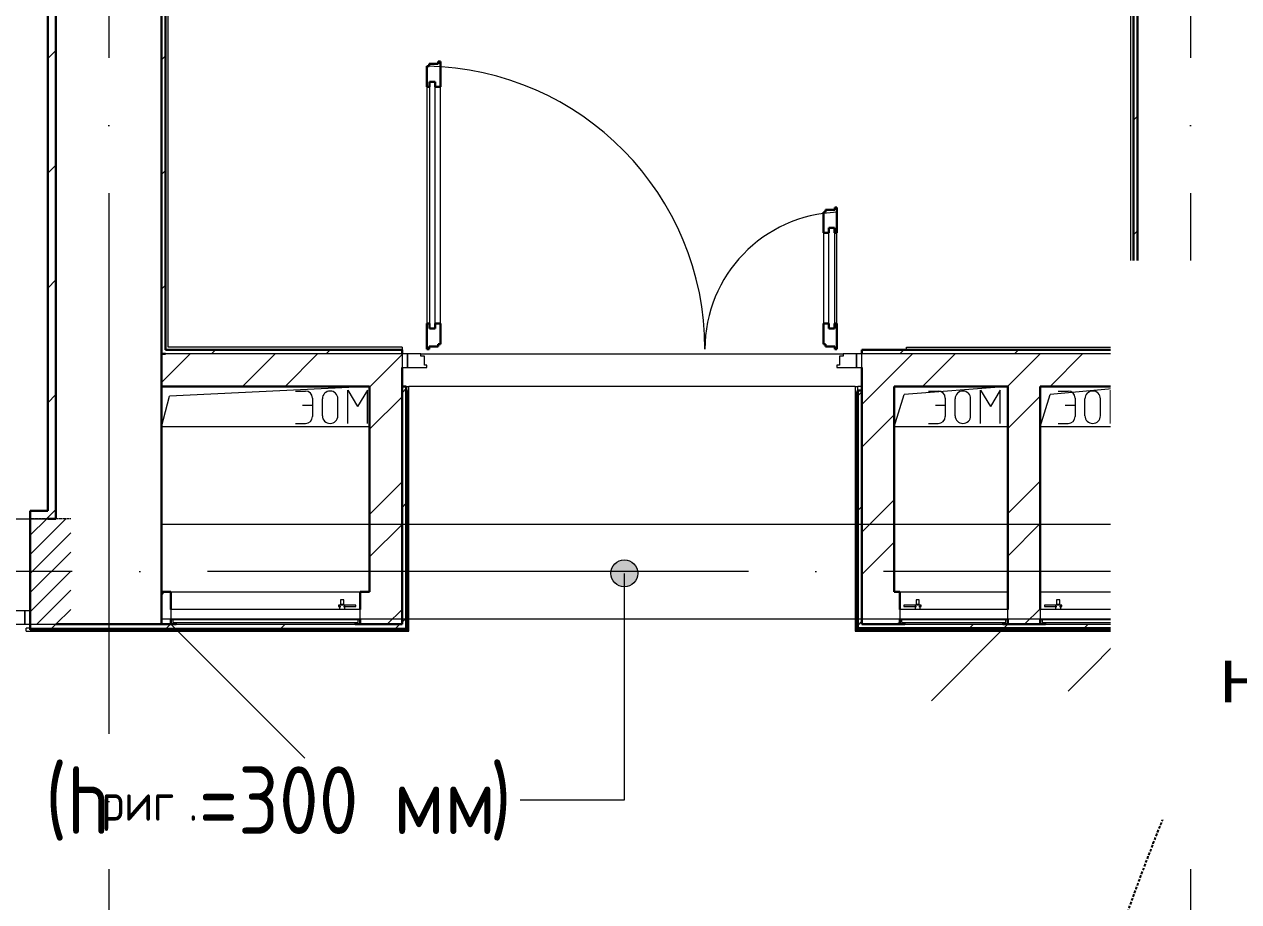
# Model space of a CAD drawing. Header units: millimetres. Extents: x -695119 to 412940, y -249585 to 622758.
# Drawn here: x -820 to 3671, y 68414 to 71659 of the extents above; entities that cross this region are included whole.
import ezdxf
from ezdxf import colors
from ezdxf.entities.mleader import LeaderData, LeaderLine
from ezdxf.math import Vec2, Vec3

# ---------------------------------------------------------------- set-up
doc = ezdxf.new("R2010")
doc.units = ezdxf.units.MM
for name, pattern in [('ADSK_Линия сетки', [25, 20, -2.5, 0, -2.5]), ('ADSK_Сверху', [450, 300, -150]), ('ADSK_Штриховая_ш2 п1_5', [4.5, 3, -1.5]), ('DASH', [0.75, 0.5, -0.25])]:
    doc.linetypes.add(name, pattern=pattern)
doc.layers.add('_19D-Телекоммуникационные шкафы', color=7, linetype='Continuous')
for name, color, linetype, lineweight in [('_СС_КНС-Внешние связи', 250, 'Continuous', 30), ('Аннотация', 252, 'Continuous', 18), ('Двери', 8, 'Continuous', 9), ('Линии', 7, 'Continuous', 9), ('Оборудование', 8, 'Continuous', 18), ('Ограждение', 8, 'Continuous', 9), ('Оси', 252, 'Continuous', 9), ('Перекрытие', 252, 'Continuous', 18), ('Стены внутренние', 252, 'Continuous', 18), ('Стены наружные', 252, 'Continuous', 18), ('Стены штриховка', 7, 'Continuous', 9)]:
    doc.layers.add(name, color=color, linetype=linetype, lineweight=lineweight)
doc.layers.add('Двери открывание', color=7, linetype='Continuous', lineweight=9, true_color=0xc0c0c0)
doc.styles.add('GOST Common_3', font='', dxfattribs={"height": 3.5})
doc.styles.add('GOST Common_5', font='', dxfattribs={"width": 0.9, "height": 200})
doc.styles.add('Mipgost_5', font='', dxfattribs={"height": 250})
doc.styles.get('GOST Common_3').set_extended_font_data('GOST type B')
doc.styles.get('GOST Common_5').set_extended_font_data('GOST type B')
doc.styles.get('Mipgost_5').set_extended_font_data('Mipgost')
pattern_1 = [(0, (-32121.8, 98), (0, 600), []), (90, (-32121.8, 98), (-600, 4e-14), [])]

# ---------------------------------------------------------------- blocks, each defined once
blk = doc.blocks.new('1 этаж')
at = {"layer": 'Аннотация', "lineweight": 9, "true_color": 0x636466}
h = blk.add_hatch(color=251, dxfattribs=at)
edge = h.paths.add_edge_path()
edge.add_arc((-43551, -11548.5), 50, 0, 360)
at = {"layer": 'Двери', "lineweight": 18, "true_color": 0x636466}
h = blk.add_hatch(dxfattribs=at)
h.set_pattern_fill('FP_2', color=251, angle=180, style=0, pattern_type=2)
h.set_pattern_definition([(225, (-46187.8, -11541.73), (35.3553, -35.3553), [])])
h.paths.add_polyline_path([(-45597.8, -11736.7), (-45597.8, -11346.7), (-45747.8, -11346.7), (-45747.8, -11736.7)])
h.paths.add_polyline_path([(-47027.8, -11736.7), (-46877.8, -11736.7), (-46877.8, -11346.7), (-47027.8, -11346.7)])
at = {"layer": 'Ограждение', "true_color": 0x636466}
h = blk.add_hatch(dxfattribs=at)
h.set_pattern_fill('FP_25', color=251, style=0, pattern_type=2)
h.set_pattern_definition(pattern_1)
h.paths.add_polyline_path([(-44347.8, -11761.7), (-44347.8, -10856.7), (-44357.8, -10856.7), (-44357.8, -10871.7), (-44352.8, -10871.7), (-44352.8, -11756.7)])
h = blk.add_hatch(dxfattribs=at)
h.set_pattern_fill('FP_25', color=251, style=0, pattern_type=2)
h.set_pattern_definition(pattern_1)
h.paths.add_polyline_path([(-42697.8, -11761.7), (-42692.8, -11756.7), (-42692.8, -10876.7), (-42687.8, -10876.7), (-42688.1, -10856.7), (-42697.8, -10856.7), (-42697.8, -11756.7)])
h = blk.add_hatch(dxfattribs=at)
h.set_pattern_fill('FP_26', color=251, style=0, pattern_type=2)
h.set_pattern_definition(pattern_1)
h.paths.add_polyline_path([(-44347.8, -11761.7), (-44352.8, -11756.7), (-45747.8, -11756.7), (-45747.8, -11751.7), (-45762.8, -11751.7), (-45762.8, -11761.7), (-44352.8, -11761.7)])
h = blk.add_hatch(dxfattribs=at)
h.set_pattern_fill('FP_26', color=251, style=0, pattern_type=2)
h.set_pattern_definition(pattern_1)
h.paths.add_polyline_path([(-40735.3, -11761.7), (-40720.3, -11761.7), (-40720.3, -11751.7), (-40735.3, -11751.7), (-40735.3, -11756.7), (-42692.8, -11756.7), (-42697.8, -11761.7), (-40937.5, -11761.7)])
at = {"color": 251, "lineweight": 18, "true_color": 0x636466}
for p, q in [((-44492.8, -10856.7), (-45232.3, -10893.5)), ((-42132.8, -10856.7), (-42516.8, -10886.7)), ((-41652.8, -10856.7), (-41976.8, -10886.7)), ((-45262.8, -11006.7), (-45232.3, -10893.5)), ((-44766.8, -10874), (-44730.3, -10874)), ((-44704.2, -10900.1), (-44704.2, -10967.9)), ((-44667.7, -10965.3), (-44667.7, -10902.7)), ((-44610.3, -10965.3), (-44610.3, -10902.7)), ((-44573.8, -10871.4), (-44537.2, -10931.4)), ((-44573.8, -10994), (-44573.8, -10871.4)), ((-44500.7, -10871.4), (-44537.2, -10931.4)), ((-44500.7, -10994), (-44500.7, -10871.4)), ((-42552.8, -11006.7), (-42516.8, -10886.7)), ((-42426.8, -10874), (-42390.3, -10874)), ((-42364.2, -10900.1), (-42364.2, -10967.9)), ((-42327.7, -10965.3), (-42327.7, -10902.7)), ((-42270.3, -10965.3), (-42270.3, -10902.7)), ((-42233.8, -10871.4), (-42197.2, -10931.4)), ((-42233.8, -10994), (-42233.8, -10871.4)), ((-42160.7, -10871.4), (-42197.2, -10931.4)), ((-42160.7, -10994), (-42160.7, -10871.4)), ((-42012.8, -11006.7), (-41976.8, -10886.7)), ((-41946.8, -10874), (-41910.3, -10874)), ((-41884.2, -10900.1), (-41884.2, -10967.9)), ((-41847.7, -10965.3), (-41847.7, -10902.7)), ((-41790.3, -10965.3), (-41790.3, -10902.7)), ((-41753.8, -10871.4), (-41717.2, -10931.4)), ((-41753.8, -10994), (-41753.8, -10871.4)), ((-41680.7, -10871.4), (-41717.2, -10931.4)), ((-41680.7, -10994), (-41680.7, -10871.4)), ((-44740.7, -10926.2), (-44704.2, -10926.2)), ((-42400.7, -10926.2), (-42364.2, -10926.2)), ((-41920.7, -10926.2), (-41884.2, -10926.2)), ((-44766.8, -10994), (-44730.3, -10994)), ((-42426.8, -10994), (-42390.3, -10994)), ((-41946.8, -10994), (-41910.3, -10994)), ((-44492.8, -11006.7), (-45262.8, -11006.7)), ((-42132.8, -11006.7), (-42552.8, -11006.7)), ((-41652.8, -11006.7), (-42012.8, -11006.7))]:
    blk.add_line(p, q, dxfattribs=at)
for centre, radius, start, end in [((-44730.3, -10900.1), 26.1, 0, 90), ((-44639, -10902.7), 28.7, 0, 180), ((-42390.3, -10900.1), 26.1, 0, 90), ((-42299, -10902.7), 28.7, 0, 180), ((-41910.3, -10900.1), 26.1, 0, 90), ((-41819, -10902.7), 28.7, 0, 180), ((-44730.3, -10967.9), 26.1, 270, 0), ((-44639, -10965.3), 28.7, 180, 0), ((-42390.3, -10967.9), 26.1, 270, 0), ((-42299, -10965.3), 28.7, 180, 0), ((-41910.3, -10967.9), 26.1, 270, 0), ((-41819, -10965.3), 28.7, 180, 0)]:
    blk.add_arc(centre, radius, start, end, dxfattribs=at)
at = {"layer": 'Аннотация', "color": 251, "lineweight": 9, "true_color": 0x636466}
for p, q in [((-43551, -11548.5), (-43551, -12387.4)), ((-43929.4, -12387.4), (-43935.6, -12387.4)), ((-43551, -12387.4), (-43929.4, -12387.4))]:
    blk.add_line(p, q, dxfattribs=at)
blk.add_circle((-43551, -11548.5), 50, dxfattribs=at)
at = {"layer": 'Двери', "color": 251, "lineweight": 30, "true_color": 0x636466}
for p, q in [((-44230.8, -9654.7), (-44238.8, -9654.7)), ((-44238.8, -9654.7), (-44238.8, -9663.7)), ((-44230.8, -9748.7), (-44230.8, -9654.7)), ((-44272.8, -9672.7), (-44280.8, -9672.7)), ((-44280.8, -9672.7), (-44280.8, -9748.7)), ((-44238.8, -9663.7), (-44272.8, -9663.7)), ((-44272.8, -9663.7), (-44272.8, -9672.7)), ((-44271.8, -9730.7), (-44271.8, -9748.7)), ((-44250.8, -9730.7), (-44271.8, -9730.7)), ((-44250.8, -9748.7), (-44250.8, -9730.7)), ((-44271.8, -9748.7), (-44280.8, -9748.7)), ((-44230.8, -9748.7), (-44250.8, -9748.7)), ((-42806.8, -10212.7), (-42814.8, -10212.7)), ((-42814.8, -10212.7), (-42814.8, -10288.7)), ((-42772.8, -10203.7), (-42806.8, -10203.7)), ((-42806.8, -10203.7), (-42806.8, -10212.7)), ((-42764.8, -10194.7), (-42772.8, -10194.7)), ((-42772.8, -10194.7), (-42772.8, -10203.7)), ((-42764.8, -10288.7), (-42764.8, -10194.7)), ((-42794.8, -10288.7), (-42794.8, -10270.7)), ((-42794.8, -10270.7), (-42773.8, -10270.7)), ((-42773.8, -10270.7), (-42773.8, -10288.7)), ((-42814.8, -10288.7), (-42794.8, -10288.7)), ((-42773.8, -10288.7), (-42764.8, -10288.7)), ((-44280.8, -10624.7), (-44280.8, -10718.7)), ((-44271.8, -10624.7), (-44280.8, -10624.7)), ((-44271.8, -10642.7), (-44271.8, -10624.7)), ((-44250.8, -10642.7), (-44271.8, -10642.7)), ((-44250.8, -10624.7), (-44250.8, -10642.7)), ((-44230.8, -10624.7), (-44250.8, -10624.7)), ((-44230.8, -10700.7), (-44230.8, -10624.7)), ((-42814.8, -10624.7), (-42814.8, -10700.7)), ((-42814.8, -10624.7), (-42794.8, -10624.7)), ((-42794.8, -10624.7), (-42794.8, -10642.7)), ((-42794.8, -10642.7), (-42773.8, -10642.7)), ((-42773.8, -10624.7), (-42764.8, -10624.7)), ((-42773.8, -10642.7), (-42773.8, -10624.7)), ((-42764.8, -10718.7), (-42764.8, -10624.7)), ((-44280.8, -10718.7), (-44272.8, -10718.7)), ((-44272.8, -10718.7), (-44272.8, -10709.7)), ((-44272.8, -10709.7), (-44238.8, -10709.7)), ((-44238.8, -10709.7), (-44238.8, -10700.7)), ((-44238.8, -10700.7), (-44230.8, -10700.7)), ((-42814.8, -10700.7), (-42806.8, -10700.7)), ((-42806.8, -10700.7), (-42806.8, -10709.7)), ((-42806.8, -10709.7), (-42772.8, -10709.7)), ((-42772.8, -10709.7), (-42772.8, -10718.7)), ((-42772.8, -10718.7), (-42764.8, -10718.7))]:
    blk.add_line(p, q, dxfattribs=at)
at = {"layer": 'Двери', "color": 251, "true_color": 0x636466}
for p, q in [((-44271.8, -9730.7), (-44271.8, -10642.7)), ((-44250.8, -9730.7), (-44271.8, -9730.7)), ((-44250.8, -10642.7), (-44250.8, -9730.7)), ((-44280.8, -9748.7), (-44280.8, -10624.7)), ((-44230.8, -10624.7), (-44230.8, -9748.7)), ((-42794.8, -10642.7), (-42794.8, -10270.7)), ((-42794.8, -10270.7), (-42773.8, -10270.7)), ((-42773.8, -10270.7), (-42773.8, -10642.7)), ((-42814.8, -10288.7), (-42814.8, -10624.7)), ((-42764.8, -10624.7), (-42764.8, -10288.7)), ((-44271.8, -10642.7), (-44250.8, -10642.7)), ((-42773.8, -10642.7), (-42794.8, -10642.7)), ((-44372.8, -10736.7), (-44372.8, -10786.7)), ((-44352.8, -10736.7), (-44372.8, -10736.7)), ((-44352.8, -10786.7), (-44352.8, -10736.7)), ((-44303.8, -10736.7), (-44352.8, -10736.7)), ((-44352.8, -10736.7), (-44352.8, -10786.7)), ((-44303.8, -10744.7), (-44303.8, -10736.7)), ((-44289.8, -10744.7), (-44303.8, -10744.7)), ((-44289.8, -10778.7), (-44289.8, -10744.7)), ((-42741.8, -10744.7), (-42755.8, -10744.7)), ((-42755.8, -10744.7), (-42755.8, -10778.7)), ((-42741.8, -10736.7), (-42741.8, -10744.7)), ((-42692.8, -10736.7), (-42741.8, -10736.7)), ((-42672.8, -10736.7), (-42692.8, -10736.7)), ((-42692.8, -10736.7), (-42692.8, -10786.7)), ((-42692.8, -10786.7), (-42692.8, -10736.7)), ((-42672.8, -10786.7), (-42672.8, -10736.7)), ((-44372.8, -10786.7), (-44352.8, -10786.7)), ((-44352.8, -10786.7), (-44280.8, -10786.7)), ((-44280.8, -10778.7), (-44289.8, -10778.7)), ((-44280.8, -10786.7), (-44280.8, -10778.7)), ((-42755.8, -10778.7), (-42764.8, -10778.7)), ((-42764.8, -10778.7), (-42764.8, -10786.7)), ((-42764.8, -10786.7), (-42692.8, -10786.7)), ((-42692.8, -10786.7), (-42672.8, -10786.7)), ((-45767.8, -11686.7), (-45831.8, -11686.7)), ((-45747.8, -11686.7), (-45767.8, -11686.7)), ((-45767.8, -11686.7), (-45767.8, -11736.7)), ((-45767.8, -11736.7), (-45767.8, -11686.7)), ((-45747.8, -11736.7), (-45747.8, -11686.7)), ((-45808.8, -11736.7), (-45767.8, -11736.7)), ((-45767.8, -11736.7), (-45747.8, -11736.7))]:
    blk.add_line(p, q, dxfattribs=at)
at = {"layer": 'Двери', "color": 251, "linetype": 'ADSK_Штриховая_ш2 п1_5', "true_color": 0x636466}
for p, q in [((-45597.8, -11346.7), (-45747.8, -11346.7)), ((-45747.8, -11346.7), (-45747.8, -11736.7)), ((-45747.8, -11736.7), (-45597.8, -11736.7))]:
    blk.add_line(p, q, dxfattribs=at)
at = {"layer": 'Двери открывание', "color": 251, "true_color": 0x636466}
for centre, radius, start, end in [((-44298.8, -10718.7), 1046, 0, 89.014), ((-42746.8, -10718.7), 506, 92.0386, 180)]:
    blk.add_arc(centre, radius, start, end, dxfattribs=at)
at = {"layer": 'Линии', "color": 251, "linetype": 'ADSK_Сверху', "ltscale": 100, "true_color": 0x636466}
for p, q in [((-45262.8, -11366.7), (-41652.8, -11366.7)), ((-45262.8, -11716.7), (-41652.8, -11716.7))]:
    blk.add_line(p, q, dxfattribs=at)
at = {"layer": 'Оборудование', "color": 251, "true_color": 0x636466}
for p, q in [((-44599.1, -11666.4), (-44607.4, -11666.4)), ((-44607.4, -11666.4), (-44607.4, -11671.4)), ((-44607.4, -11671.4), (-44599.1, -11671.4)), ((-44604, -11665.8), (-44604, -11681.7)), ((-44584.7, -11665.8), (-44604, -11665.8)), ((-44600.4, -11663.9), (-44602.4, -11665.8)), ((-44600.4, -11646.4), (-44600.4, -11663.9)), ((-44588.2, -11646.4), (-44600.4, -11646.4)), ((-44588.2, -11663.9), (-44600.4, -11663.9)), ((-44543.7, -11666.4), (-44589.5, -11666.4)), ((-44589.5, -11671.4), (-44543.7, -11671.4)), ((-44588.2, -11663.9), (-44588.2, -11646.4)), ((-44586.2, -11665.8), (-44588.2, -11663.9)), ((-44584.7, -11681.7), (-44584.7, -11665.8)), ((-44543.7, -11671.4), (-44543.7, -11666.4)), ((-42517, -11666.4), (-42517, -11671.4)), ((-42471.1, -11666.4), (-42517, -11666.4)), ((-42517, -11671.4), (-42471.1, -11671.4)), ((-42476, -11665.8), (-42476, -11681.7)), ((-42456.7, -11665.8), (-42476, -11665.8)), ((-42472.4, -11663.9), (-42474.4, -11665.8)), ((-42472.4, -11646.4), (-42472.4, -11663.9)), ((-42460.2, -11646.4), (-42472.4, -11646.4)), ((-42460.2, -11663.9), (-42472.4, -11663.9)), ((-42453.2, -11666.4), (-42461.5, -11666.4)), ((-42461.5, -11671.4), (-42453.2, -11671.4)), ((-42460.2, -11663.9), (-42460.2, -11646.4)), ((-42458.2, -11665.8), (-42460.2, -11663.9)), ((-42456.7, -11681.7), (-42456.7, -11665.8)), ((-42453.2, -11671.4), (-42453.2, -11666.4)), ((-41997, -11666.4), (-41997, -11671.4)), ((-41951.1, -11666.4), (-41997, -11666.4)), ((-41997, -11671.4), (-41951.1, -11671.4)), ((-41956, -11665.8), (-41956, -11681.7)), ((-41936.7, -11665.8), (-41956, -11665.8)), ((-41952.4, -11663.9), (-41954.4, -11665.8)), ((-41952.4, -11646.4), (-41952.4, -11663.9)), ((-41940.2, -11646.4), (-41952.4, -11646.4)), ((-41940.2, -11663.9), (-41952.4, -11663.9)), ((-41933.2, -11666.4), (-41941.5, -11666.4)), ((-41941.5, -11671.4), (-41933.2, -11671.4)), ((-41940.2, -11663.9), (-41940.2, -11646.4)), ((-41938.2, -11665.8), (-41940.2, -11663.9)), ((-41936.7, -11681.7), (-41936.7, -11665.8)), ((-41933.2, -11671.4), (-41933.2, -11666.4)), ((-45227.8, -11681.7), (-45227.8, -11718.1)), ((-44527.8, -11681.7), (-45227.8, -11681.7)), ((-45226.9, -11719), (-44528.7, -11719)), ((-45220.8, -11719), (-45220.8, -11728.8)), ((-44534.8, -11728.8), (-44534.8, -11719)), ((-44527.8, -11718.1), (-44527.8, -11681.7)), ((-42532.8, -11681.7), (-42532.8, -11718.1)), ((-42132.8, -11681.7), (-42532.8, -11681.7)), ((-42531.9, -11719), (-42133.7, -11719)), ((-42525.8, -11719), (-42525.8, -11728.8)), ((-42139.8, -11728.8), (-42139.8, -11719)), ((-42132.8, -11718.1), (-42132.8, -11681.7)), ((-42012.8, -11681.7), (-42012.8, -11718.1)), ((-41662.8, -11681.7), (-42012.8, -11681.7)), ((-42011.9, -11719), (-41663.7, -11719)), ((-42005.8, -11719), (-42005.8, -11728.8)), ((-41669.8, -11728.8), (-41669.8, -11719)), ((-41662.8, -11718.1), (-41662.8, -11681.7)), ((-45227.8, -11736.7), (-44732.8, -12231.7)), ((-45219.8, -11729.7), (-44535.8, -11729.7)), ((-45208.8, -11731.3), (-45208.8, -11736.7)), ((-45208.8, -11736.7), (-44546.8, -11736.7)), ((-44546.8, -11736.7), (-44546.8, -11731.3)), ((-42524.8, -11729.7), (-42140.8, -11729.7)), ((-42513.8, -11731.3), (-42513.8, -11736.7)), ((-42513.8, -11736.7), (-42151.8, -11736.7)), ((-42132.8, -11736.7), (-42415.6, -12019.6)), ((-42151.8, -11736.7), (-42151.8, -11731.3)), ((-42004.8, -11729.7), (-41670.8, -11729.7)), ((-41993.8, -11731.3), (-41993.8, -11736.7)), ((-41993.8, -11736.7), (-41681.8, -11736.7)), ((-41662.8, -11736.7), (-41910.3, -11984.2)), ((-41690.8, -11728.8), (-41690.8, -11729.9)), ((-41690.8, -11729.9), (-41690.8, -11728.8)), ((-41681.8, -11736.7), (-41681.8, -11731.3))]:
    blk.add_line(p, q, dxfattribs=at)
for points, knots in [([(-45227.8, -11718.1), (-45227.8, -11718.2), (-45227.8, -11718.4), (-45227.7, -11718.6), (-45227.5, -11718.8), (-45227.4, -11718.9), (-45227.2, -11719), (-45227.1, -11719), (-45227, -11719), (-45226.9, -11719)], [-1, -1, -1, -1, -0.833333, -0.666667, -0.5, -0.333333, -0.25, -0.166667, 0, 0, 0, 0]), ([(-44528.7, -11719), (-44528.6, -11719), (-44528.5, -11719), (-44528.4, -11719), (-44528.2, -11718.9), (-44528.1, -11718.8), (-44527.9, -11718.6), (-44527.8, -11718.4), (-44527.8, -11718.2), (-44527.8, -11718.1)], [0, 0, 0, 0, 0.166667, 0.25, 0.333333, 0.5, 0.666667, 0.833333, 1, 1, 1, 1]), ([(-42532.8, -11718.1), (-42532.8, -11718.2), (-42532.8, -11718.4), (-42532.7, -11718.6), (-42532.6, -11718.7), (-42532.4, -11718.8), (-42532.3, -11718.9), (-42532.1, -11719), (-42532, -11719), (-42531.9, -11719)], [0, 0, 0, 0, 0.166667, 0.333333, 0.458333, 0.583333, 0.708333, 0.833333, 1, 1, 1, 1]), ([(-42133.7, -11719), (-42133.6, -11719), (-42133.5, -11719), (-42133.3, -11719), (-42133.2, -11718.9), (-42133, -11718.7), (-42132.9, -11718.6), (-42132.8, -11718.4), (-42132.8, -11718.2), (-42132.8, -11718.1)], [-1, -1, -1, -1, -0.833333, -0.75, -0.583333, -0.458333, -0.333333, -0.166667, 0, 0, 0, 0]), ([(-42012.8, -11718.1), (-42012.8, -11718.2), (-42012.8, -11718.4), (-42012.7, -11718.6), (-42012.6, -11718.7), (-42012.4, -11718.8), (-42012.3, -11718.9), (-42012.1, -11719), (-42012, -11719), (-42011.9, -11719)], [0, 0, 0, 0, 0.166667, 0.333333, 0.458333, 0.583333, 0.708333, 0.833333, 1, 1, 1, 1]), ([(-41663.7, -11719), (-41663.6, -11719), (-41663.5, -11719), (-41663.3, -11719), (-41663.2, -11718.9), (-41663, -11718.7), (-41662.9, -11718.6), (-41662.8, -11718.4), (-41662.8, -11718.2), (-41662.8, -11718.1)], [-1, -1, -1, -1, -0.833333, -0.75, -0.583333, -0.458333, -0.333333, -0.166667, 0, 0, 0, 0]), ([(-45220.8, -11728.8), (-45220.8, -11728.9), (-45220.8, -11729), (-45220.7, -11729.2), (-45220.6, -11729.4), (-45220.4, -11729.5), (-45220.3, -11729.6), (-45220.2, -11729.7), (-45220.1, -11729.7), (-45219.9, -11729.7), (-45219.8, -11729.7)], [-1, -1, -1, -1, -0.833333, -0.666667, -0.541667, -0.416667, -0.333333, -0.25, -0.166667, 0, 0, 0, 0]), ([(-45210.3, -11729.7), (-45210.2, -11729.7), (-45210, -11729.8), (-45209.7, -11729.8), (-45209.6, -11729.9), (-45209.4, -11730), (-45209.2, -11730.2), (-45209.1, -11730.3), (-45209, -11730.5), (-45208.9, -11730.7), (-45208.8, -11730.9), (-45208.8, -11731.1), (-45208.8, -11731.3)], [-1, -1, -1, -1, -0.833333, -0.75, -0.666667, -0.583333, -0.5, -0.416667, -0.333333, -0.25, -0.166667, 0, 0, 0, 0]), ([(-44546.8, -11731.3), (-44546.8, -11731.1), (-44546.8, -11730.9), (-44546.7, -11730.7), (-44546.6, -11730.5), (-44546.5, -11730.3), (-44546.4, -11730.2), (-44546.2, -11730), (-44546, -11729.9), (-44545.9, -11729.8), (-44545.6, -11729.8), (-44545.4, -11729.7), (-44545.3, -11729.7)], [0, 0, 0, 0, 0.166667, 0.25, 0.333333, 0.416667, 0.5, 0.583333, 0.666667, 0.75, 0.833333, 1, 1, 1, 1]), ([(-44535.8, -11729.7), (-44535.7, -11729.7), (-44535.5, -11729.7), (-44535.4, -11729.7), (-44535.3, -11729.6), (-44535.2, -11729.5), (-44535, -11729.4), (-44534.9, -11729.2), (-44534.8, -11729), (-44534.8, -11728.9), (-44534.8, -11728.8)], [0, 0, 0, 0, 0.166667, 0.25, 0.333333, 0.416667, 0.541667, 0.666667, 0.833333, 1, 1, 1, 1]), ([(-42525.8, -11728.8), (-42525.8, -11728.9), (-42525.8, -11729), (-42525.7, -11729.2), (-42525.6, -11729.4), (-42525.4, -11729.5), (-42525.3, -11729.6), (-42525.2, -11729.7), (-42525.1, -11729.7), (-42524.9, -11729.7), (-42524.8, -11729.7)], [0, 0, 0, 0, 0.166667, 0.333333, 0.458333, 0.583333, 0.666667, 0.75, 0.833333, 1, 1, 1, 1]), ([(-42515.3, -11729.7), (-42515.2, -11729.7), (-42515, -11729.8), (-42514.7, -11729.8), (-42514.6, -11729.9), (-42514.4, -11730), (-42514.2, -11730.2), (-42514.1, -11730.3), (-42514, -11730.5), (-42513.9, -11730.7), (-42513.8, -11730.9), (-42513.8, -11731.1), (-42513.8, -11731.3)], [0, 0, 0, 0, 0.166667, 0.25, 0.333333, 0.416667, 0.5, 0.583333, 0.666667, 0.75, 0.833333, 1, 1, 1, 1]), ([(-42151.8, -11731.3), (-42151.8, -11731.1), (-42151.8, -11730.9), (-42151.7, -11730.7), (-42151.6, -11730.5), (-42151.5, -11730.3), (-42151.4, -11730.2), (-42151.2, -11730), (-42151, -11729.9), (-42150.9, -11729.8), (-42150.6, -11729.8), (-42150.4, -11729.7), (-42150.3, -11729.7)], [-1, -1, -1, -1, -0.833333, -0.75, -0.666667, -0.583333, -0.5, -0.416667, -0.333333, -0.25, -0.166667, 0, 0, 0, 0]), ([(-42140.8, -11729.7), (-42140.7, -11729.7), (-42140.5, -11729.7), (-42140.4, -11729.7), (-42140.3, -11729.6), (-42140.2, -11729.5), (-42140, -11729.4), (-42139.9, -11729.2), (-42139.8, -11729), (-42139.8, -11728.9), (-42139.8, -11728.8)], [-1, -1, -1, -1, -0.833333, -0.75, -0.666667, -0.583333, -0.458333, -0.333333, -0.166667, 0, 0, 0, 0]), ([(-42005.8, -11728.8), (-42005.8, -11728.9), (-42005.8, -11729), (-42005.7, -11729.2), (-42005.6, -11729.4), (-42005.4, -11729.5), (-42005.3, -11729.6), (-42005.2, -11729.7), (-42005.1, -11729.7), (-42004.9, -11729.7), (-42004.8, -11729.7)], [0, 0, 0, 0, 0.166667, 0.333333, 0.458333, 0.583333, 0.666667, 0.75, 0.833333, 1, 1, 1, 1]), ([(-41995.3, -11729.7), (-41995.2, -11729.7), (-41995, -11729.8), (-41994.7, -11729.8), (-41994.6, -11729.9), (-41994.4, -11730), (-41994.2, -11730.2), (-41994.1, -11730.3), (-41994, -11730.5), (-41993.9, -11730.7), (-41993.8, -11730.9), (-41993.8, -11731.1), (-41993.8, -11731.3)], [0, 0, 0, 0, 0.166667, 0.25, 0.333333, 0.416667, 0.5, 0.583333, 0.666667, 0.75, 0.833333, 1, 1, 1, 1]), ([(-41681.8, -11731.3), (-41681.8, -11731.1), (-41681.8, -11730.9), (-41681.7, -11730.7), (-41681.6, -11730.5), (-41681.5, -11730.3), (-41681.4, -11730.2), (-41681.2, -11730), (-41681, -11729.9), (-41680.9, -11729.8), (-41680.6, -11729.8), (-41680.4, -11729.7), (-41680.3, -11729.7)], [-1, -1, -1, -1, -0.833333, -0.75, -0.666667, -0.583333, -0.5, -0.416667, -0.333333, -0.25, -0.166667, 0, 0, 0, 0]), ([(-41670.8, -11729.7), (-41670.7, -11729.7), (-41670.5, -11729.7), (-41670.4, -11729.7), (-41670.3, -11729.6), (-41670.2, -11729.5), (-41670, -11729.4), (-41669.9, -11729.2), (-41669.8, -11729), (-41669.8, -11728.9), (-41669.8, -11728.8)], [-1, -1, -1, -1, -0.833333, -0.75, -0.666667, -0.583333, -0.458333, -0.333333, -0.166667, 0, 0, 0, 0])]:
    blk.add_open_spline(points, degree=3, knots=knots, dxfattribs=at)
at = {"layer": 'Ограждение', "color": 251, "true_color": 0x636466}
for p, q in [((-41677.8, -10711.7), (-41677.8, -8790)), ((-45237.8, -10711.7), (-45237.8, -9136.7)), ((-44372.8, -10711.7), (-45237.8, -10711.7)), ((-44372.8, -10711.7), (-44372.8, -10721.7)), ((-42507.8, -10711.7), (-41677.8, -10711.7)), ((-42507.8, -10721.7), (-42507.8, -10711.7)), ((-44357.8, -10856.7), (-44347.8, -10856.7)), ((-44347.8, -11761.7), (-44347.8, -10856.7)), ((-42697.8, -10856.7), (-42687.8, -10856.7)), ((-42697.8, -10856.7), (-42697.8, -11761.7)), ((-42687.8, -10871.7), (-42687.8, -10856.7)), ((-45762.8, -11761.7), (-45762.8, -11751.7)), ((-45747.8, -11751.7), (-45762.8, -11751.7)), ((-45762.8, -11761.7), (-44347.8, -11761.7)), ((-44347.8, -11761.7), (-44352.8, -11756.7)), ((-42697.8, -11761.7), (-42692.8, -11756.7)), ((-42697.8, -11761.7), (-40720.3, -11761.7))]:
    blk.add_line(p, q, dxfattribs=at)
at = {"layer": 'Оси', "color": 251, "linetype": 'ADSK_Линия сетки', "ltscale": 100, "true_color": 0x636466}
for p, q in [((-45457.8, -2641.7), (-45457.8, -33767.9)), ((-41457.8, -2641.7), (-41457.8, -33767.9)), ((4409.5, -11541.7), (-72530.1, -11541.7))]:
    blk.add_line(p, q, dxfattribs=at)
at = {"layer": 'Перекрытие', "color": 251, "ltscale": 100, "true_color": 0x636466}
for p, q in [((-44492.8, -11006.7), (-45262.8, -11006.7)), ((-42132.8, -11006.7), (-42552.8, -11006.7)), ((-41652.8, -11006.7), (-42012.8, -11006.7))]:
    blk.add_line(p, q, dxfattribs=at)
at = {"layer": 'Стены внутренние', "color": 251, "lineweight": 30, "true_color": 0x636466}
for p, q in [((-45652.8, -5341.7), (-45652.8, -11346.7)), ((-45262.8, -11736.7), (-45262.8, -10856.7)), ((-41652.8, -10856.7), (-41652.8, -11736.7)), ((-45747.8, -11346.7), (-45747.8, -11736.7)), ((-45652.8, -11346.7), (-45682.8, -11346.7))]:
    blk.add_line(p, q, dxfattribs=at)
at = {"layer": 'Стены внутренние', "color": 251, "true_color": 0x636466}
for p, q in [((-46877.8, -11346.7), (-45682.8, -11346.7)), ((-45747.8, -11736.7), (-45652.8, -11736.7))]:
    blk.add_line(p, q, dxfattribs=at)
at = {"layer": 'Стены наружные', "color": 251, "lineweight": 30, "true_color": 0x636466}
for p, q in [((-45262.8, -3541.7), (-45262.8, -10856.7)), ((-41652.8, -10856.7), (-41652.8, -3541.7)), ((-45247.8, -10721.7), (-45247.8, -3556.7)), ((-41667.8, -3556.7), (-41667.8, -10721.7)), ((-45682.8, -5371.7), (-45682.8, -11316.7)), ((-44372.8, -10721.7), (-45247.8, -10721.7)), ((-44372.8, -10736.7), (-44372.8, -10721.7)), ((-41667.8, -10721.7), (-42672.8, -10721.7)), ((-42672.8, -10721.7), (-42672.8, -10736.7)), ((-45247.8, -10736.7), (-45262.8, -10736.7)), ((-44372.8, -10786.7), (-44372.8, -11736.7)), ((-42672.8, -11736.7), (-42672.8, -10786.7)), ((-45262.8, -10856.7), (-44492.8, -10856.7)), ((-44492.8, -10856.7), (-44492.8, -11616.7)), ((-44357.8, -10856.7), (-44372.8, -10856.7)), ((-44357.8, -10856.7), (-44357.8, -11751.7)), ((-42552.8, -10856.7), (-42132.8, -10856.7)), ((-42552.8, -11616.7), (-42552.8, -10856.7)), ((-42132.8, -10856.7), (-42132.8, -11681.7)), ((-42012.8, -10856.7), (-41652.8, -10856.7)), ((-42012.8, -11681.7), (-42012.8, -10856.7)), ((-44352.8, -10871.7), (-44357.8, -10871.7)), ((-44352.8, -11756.7), (-44352.8, -10871.7)), ((-42692.8, -10876.7), (-42692.8, -11756.7)), ((-42687.8, -10876.7), (-42692.8, -10876.7)), ((-42672.8, -10871.7), (-42687.8, -10871.7)), ((-42687.8, -11751.7), (-42687.8, -10871.7)), ((-45682.8, -11316.7), (-45747.8, -11316.7)), ((-45747.8, -11316.7), (-45747.8, -11346.7)), ((-45227.8, -11616.7), (-45262.8, -11616.7)), ((-45227.8, -11681.7), (-45227.8, -11616.7)), ((-44492.8, -11616.7), (-44527.8, -11616.7)), ((-44527.8, -11616.7), (-44527.8, -11681.7)), ((-42532.8, -11616.7), (-42552.8, -11616.7)), ((-42532.8, -11681.7), (-42532.8, -11616.7)), ((-41652.8, -11616.7), (-41662.8, -11616.7)), ((-41662.8, -11616.7), (-41662.8, -11681.7)), ((-45227.8, -11736.7), (-45227.8, -11718.4)), ((-44527.8, -11718.4), (-44527.8, -11736.7)), ((-42532.8, -11736.7), (-42532.8, -11718.4)), ((-42132.8, -11718.4), (-42132.8, -11736.7)), ((-42012.8, -11736.7), (-42012.8, -11718.4)), ((-41662.8, -11718.4), (-41662.8, -11736.7)), ((-45747.8, -11736.7), (-45747.8, -11756.7)), ((-45747.8, -11756.7), (-44352.8, -11756.7)), ((-45208.8, -11736.7), (-45652.8, -11736.7)), ((-44372.8, -11736.7), (-44546.8, -11736.7)), ((-42692.8, -11756.7), (-40735.3, -11756.7)), ((-40720.3, -11751.7), (-42687.8, -11751.7)), ((-42513.8, -11736.7), (-42672.8, -11736.7)), ((-41993.8, -11736.7), (-42151.8, -11736.7)), ((-40720.3, -11736.7), (-41681.8, -11736.7))]:
    blk.add_line(p, q, dxfattribs=at)
at = {"layer": 'Стены наружные', "color": 251, "linetype": 'Continuous', "lineweight": 9, "true_color": 0x636466}
for p, q in [((-45682.8, -9644.6), (-45652.8, -9614.6)), ((-45262.8, -9648.9), (-45247.8, -9633.9)), ((-41667.8, -9872.2), (-41652.8, -9857.2)), ((-45682.8, -10068.9), (-45652.8, -10038.9)), ((-45262.8, -10073.1), (-45247.8, -10058.1)), ((-41667.8, -10296.5), (-41652.8, -10281.5)), ((-45682.8, -10493.1), (-45652.8, -10463.1)), ((-45262.8, -10497.4), (-45247.8, -10482.4)), ((-45077.9, -10736.7), (-45062.9, -10721.7)), ((-44653.6, -10736.7), (-44638.6, -10721.7)), ((-42532.3, -10736.7), (-42517.3, -10721.7)), ((-42108, -10736.7), (-42093, -10721.7)), ((-41683.8, -10736.7), (-41668.8, -10721.7)), ((-41667.8, -10720.8), (-41652.8, -10705.8)), ((-45262.8, -10842.8), (-45156.7, -10736.7)), ((-44962.4, -10856.7), (-44842.4, -10736.7)), ((-44805.3, -10856.7), (-44685.3, -10736.7)), ((-44490.9, -10856.7), (-44372.8, -10738.6)), ((-42595.1, -10846.7), (-42485.1, -10736.7)), ((-42447.9, -10856.7), (-42327.9, -10736.7)), ((-42133.6, -10856.7), (-42013.6, -10736.7)), ((-41976.5, -10856.7), (-41856.5, -10736.7)), ((-44492.8, -10858.6), (-44490.9, -10856.7)), ((-44372.8, -10880.2), (-44357.8, -10865.2)), ((-42672.8, -10924.4), (-42595.1, -10846.7)), ((-41662.2, -10856.7), (-41652.8, -10847.4)), ((-45682.8, -10917.4), (-45652.8, -10887.4)), ((-44492.8, -11015.7), (-44372.8, -10895.7)), ((-42692.8, -10897.2), (-42687.8, -10892.2)), ((-42687.8, -10892.2), (-42672.8, -10877.2)), ((-42132.8, -11013.1), (-42012.8, -10893.1)), ((-44357.8, -10935.9), (-44352.8, -10930.9)), ((-44357.8, -11006.6), (-44352.8, -11001.6)), ((-42692.8, -10968), (-42687.8, -10963)), ((-42672.8, -11081.6), (-42552.8, -10961.6)), ((-42692.8, -11038.7), (-42687.8, -11033.7)), ((-44357.8, -11077.3), (-44352.8, -11072.3)), ((-42692.8, -11109.4), (-42687.8, -11104.4)), ((-44357.8, -11148), (-44352.8, -11143)), ((-42692.8, -11180.1), (-42687.8, -11175.1)), ((-44492.8, -11330.1), (-44372.8, -11210.1)), ((-44357.8, -11218.7), (-44352.8, -11213.7)), ((-42132.8, -11327.4), (-42012.8, -11207.4)), ((-42692.8, -11250.8), (-42687.8, -11245.8)), ((-45682.8, -11341.7), (-45652.8, -11311.7)), ((-44372.8, -11304.4), (-44357.8, -11289.4)), ((-44357.8, -11289.4), (-44352.8, -11284.4)), ((-42692.8, -11321.5), (-42687.8, -11316.5)), ((-42687.8, -11316.5), (-42672.8, -11301.5)), ((-42672.8, -11395.9), (-42552.8, -11275.9)), ((-45687.9, -11346.7), (-45682.8, -11341.7)), ((-44357.8, -11360.2), (-44352.8, -11355.2)), ((-44492.8, -11487.2), (-44372.8, -11367.2)), ((-42692.8, -11392.2), (-42687.8, -11387.2)), ((-42132.8, -11484.5), (-42012.8, -11364.5)), ((-44357.8, -11430.9), (-44352.8, -11425.9)), ((-42672.8, -11553.1), (-42552.8, -11433.1)), ((-42692.8, -11462.9), (-42687.8, -11457.9)), ((-44357.8, -11501.6), (-44352.8, -11496.6)), ((-42692.8, -11533.6), (-42687.8, -11528.6)), ((-44357.8, -11572.3), (-44352.8, -11567.3)), ((-45262.8, -11628.6), (-45250.9, -11616.7)), ((-42692.8, -11604.3), (-42687.8, -11599.3)), ((-44357.8, -11643), (-44352.8, -11638)), ((-42692.8, -11675.1), (-42687.8, -11670.1)), ((-44428, -11736.7), (-44372.8, -11681.5)), ((-44372.8, -11728.7), (-44357.8, -11713.7)), ((-44357.8, -11713.7), (-44352.8, -11708.7)), ((-42070.7, -11736.7), (-42013.3, -11679.3)), ((-45744.3, -11756.7), (-45739.3, -11751.7)), ((-45673.6, -11756.7), (-45668.6, -11751.7)), ((-45668.6, -11751.7), (-45653.6, -11736.7)), ((-45602.9, -11756.7), (-45597.9, -11751.7)), ((-45532.2, -11756.7), (-45527.2, -11751.7)), ((-45461.5, -11756.7), (-45456.5, -11751.7)), ((-45390.8, -11756.7), (-45385.8, -11751.7)), ((-45320.1, -11756.7), (-45315.1, -11751.7)), ((-45249.3, -11756.7), (-45244.3, -11751.7)), ((-45244.3, -11751.7), (-45229.3, -11736.7)), ((-45178.6, -11756.7), (-45173.6, -11751.7)), ((-45107.9, -11756.7), (-45102.9, -11751.7)), ((-45037.2, -11756.7), (-45032.2, -11751.7)), ((-44966.5, -11756.7), (-44961.5, -11751.7)), ((-44895.8, -11756.7), (-44890.8, -11751.7)), ((-44825.1, -11756.7), (-44820.1, -11751.7)), ((-44820.1, -11751.7), (-44805.1, -11736.7)), ((-44754.4, -11756.7), (-44749.4, -11751.7)), ((-44683.7, -11756.7), (-44678.7, -11751.7)), ((-44613, -11756.7), (-44608, -11751.7)), ((-44542.2, -11756.7), (-44537.2, -11751.7)), ((-44471.5, -11756.7), (-44466.5, -11751.7)), ((-44400.8, -11756.7), (-44395.8, -11751.7)), ((-44395.8, -11751.7), (-44380.8, -11736.7)), ((-42692.8, -11745.8), (-42687.8, -11740.8)), ((-42687.8, -11740.8), (-42672.8, -11725.8)), ((-42633.1, -11756.7), (-42628.1, -11751.7)), ((-42562.3, -11756.7), (-42557.3, -11751.7)), ((-42542.2, -11736.7), (-42532.8, -11727.4)), ((-42491.6, -11756.7), (-42486.6, -11751.7)), ((-42420.9, -11756.7), (-42415.9, -11751.7)), ((-42350.2, -11756.7), (-42345.2, -11751.7)), ((-42279.5, -11756.7), (-42274.5, -11751.7)), ((-42274.5, -11751.7), (-42259.5, -11736.7)), ((-42208.8, -11756.7), (-42203.8, -11751.7)), ((-42138.1, -11756.7), (-42133.1, -11751.7)), ((-42067.4, -11756.7), (-42062.4, -11751.7)), ((-41996.7, -11756.7), (-41991.7, -11751.7)), ((-41925.9, -11756.7), (-41920.9, -11751.7)), ((-41855.2, -11756.7), (-41850.2, -11751.7)), ((-41850.2, -11751.7), (-41835.2, -11736.7)), ((-41784.5, -11756.7), (-41779.5, -11751.7)), ((-41713.8, -11756.7), (-41708.8, -11751.7)), ((-41643.1, -11756.7), (-41638.1, -11751.7)), ((-41572.4, -11756.7), (-41567.4, -11751.7)), ((-41501.7, -11756.7), (-41496.7, -11751.7)), ((-41431, -11756.7), (-41426, -11751.7)), ((-41426, -11751.7), (-41411, -11736.7)), ((-41360.3, -11756.7), (-41355.3, -11751.7)), ((-41289.5, -11756.7), (-41284.5, -11751.7))]:
    blk.add_line(p, q, dxfattribs=at)
at = {"layer": 'Стены наружные', "color": 251, "true_color": 0x636466}
for p, q in [((-44303.8, -10736.7), (-42741.8, -10736.7)), ((-42697.8, -10856.7), (-44347.8, -10856.7)), ((-42672.8, -10856.7), (-42687.8, -10856.7)), ((-45227.8, -11616.7), (-44527.8, -11616.7)), ((-42532.8, -11616.7), (-42132.8, -11616.7)), ((-42012.8, -11616.7), (-41662.8, -11616.7))]:
    blk.add_line(p, q, dxfattribs=at)
at = {"layer": 'Стены штриховка', "color": 251, "true_color": 0x636466}
for p, q in [((-44372.8, -10736.7), (-45247.8, -10736.7)), ((-41652.8, -10736.7), (-42672.8, -10736.7)), ((-45747.8, -11751.7), (-44357.8, -11751.7))]:
    blk.add_line(p, q, dxfattribs=at)
at = {"layer": 'Аннотация', "color": 251, "true_color": 0x636466, "width": 0.9}
for s, height, style, p in [('. +3.270 (h', 250, 'GOST Common_3', (-46833.4, -12512.4)), (')', 250, 'GOST Common_3', (-44047.4, -12512.4)), ('=300', 250, 'GOST Common_3', (-45124.9, -12512.4)), ('мм', 250, 'GOST Common_3', (-44404.6, -12512.4)), ('риг', 138.75, 'GOST Common_5', (-45484, -12463.2)), ('.', 138.8, 'GOST Common_5', (-45162.5, -12463.2))]:
    blk.add_text(s, height=height, dxfattribs=dict(at, style=style)).set_placement(p)

msp = doc.modelspace()

# ---------------------------------------------------------------- linework, layer by layer
at = {"layer": '_19D-Телекоммуникационные шкафы', "color": 7, "linetype": 'DASH', "ltscale": 20}
msp.add_circle((11129.82, 65593.037), 8344.415, dxfattribs=at)

# ---------------------------------------------------------------- block references
msp.add_blockref('1 этаж', (44950.089, 81176.937))

# ---------------------------------------------------------------- next in the draw order: leaders
at = {"layer": '_СС_КНС-Внешние связи', "lineweight": 0}
ml = msp.add_multileader_mtext('Standard', dxfattribs=at)
ml.set_content('Кабель из подвала или технического подполья на этаж 1 не выводить, оставить технологический запас 25 метров. Точное месторасположение кабельной проходки согласуется с представителями подрядчика ДИТ непосредственно перед началом работ по установке турникетов и производится силами строительной организации', color=256, style='Mipgost_5')
ml.set_leader_properties()
ml.build(insert=Vec2(0, 0))
ctx = ml.context
ctx.base_point, ctx.char_height, ctx.plane_origin = Vec3(4045.11, 70556.655), 200, Vec3(13145.163, 67537.124)
ctx.text_align_type = 2
notes = []
notes.append((ctx, [(0, (1, 1, 0), (11626.396, 70556.655), (-1, 0), 8, [(0, [(13377.603, 66991.624)], 0, [])])]))
ctx.mtext.insert, ctx.mtext.width, ctx.mtext.alignment, ctx.mtext.flow_direction = Vec3(11616.396, 70685.155), 8319.10878, 3, 5
ctx.mtext.has_bg_fill, ctx.mtext.bg_color, ctx.mtext.bg_scale_factor, ctx.mtext.bg_transparency, ctx.mtext.use_window_bg_color = 1, -1027028792, 1.5, 0, 1
for ctx, leaders in notes:
    for number, flags, end, landing, length, lines in leaders:
        leader = LeaderData()
        leader.index, (leader.has_last_leader_line, leader.has_dogleg_vector, leader.attachment_direction) = number, flags
        leader.last_leader_point, leader.dogleg_vector, leader.dogleg_length = Vec3(end), Vec3(landing), length
        for number, points, colour, breaks in lines:
            line = LeaderLine()
            line.index, line.vertices, line.color, line.breaks = number, Vec3.list(points), colors.encode_raw_color(colour), breaks
            leader.lines.append(line)
        ctx.leaders.append(leader)

doc.saveas('drawing.dxf')
